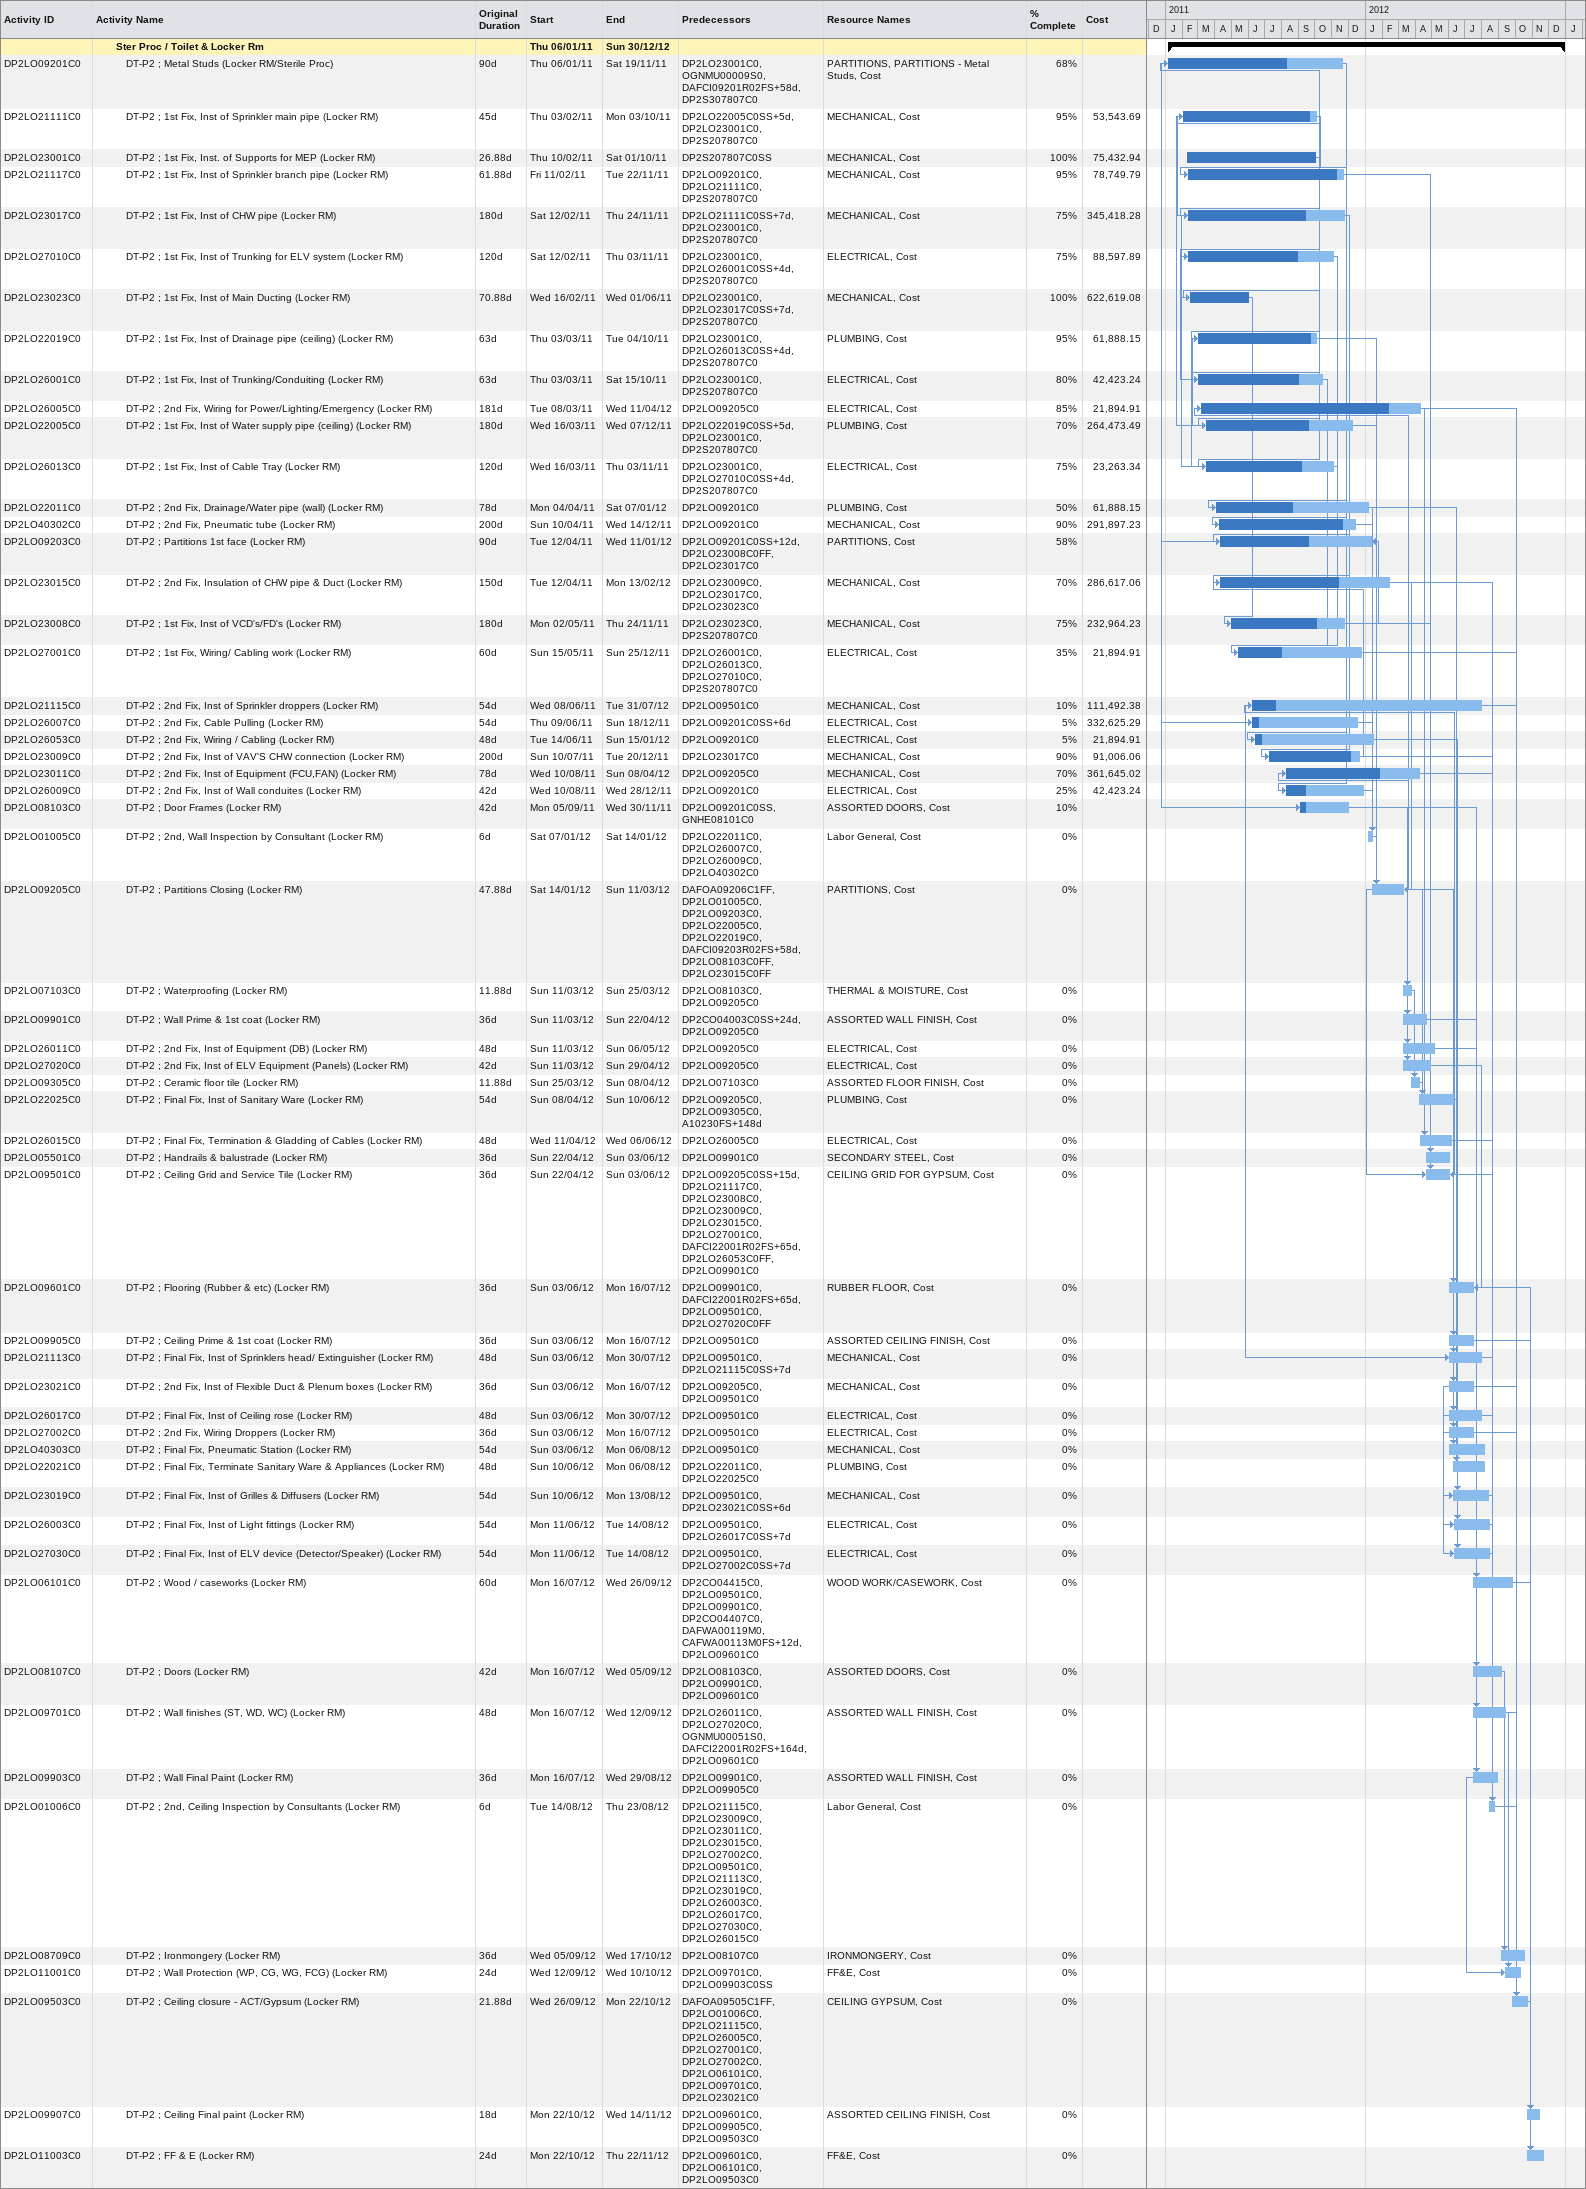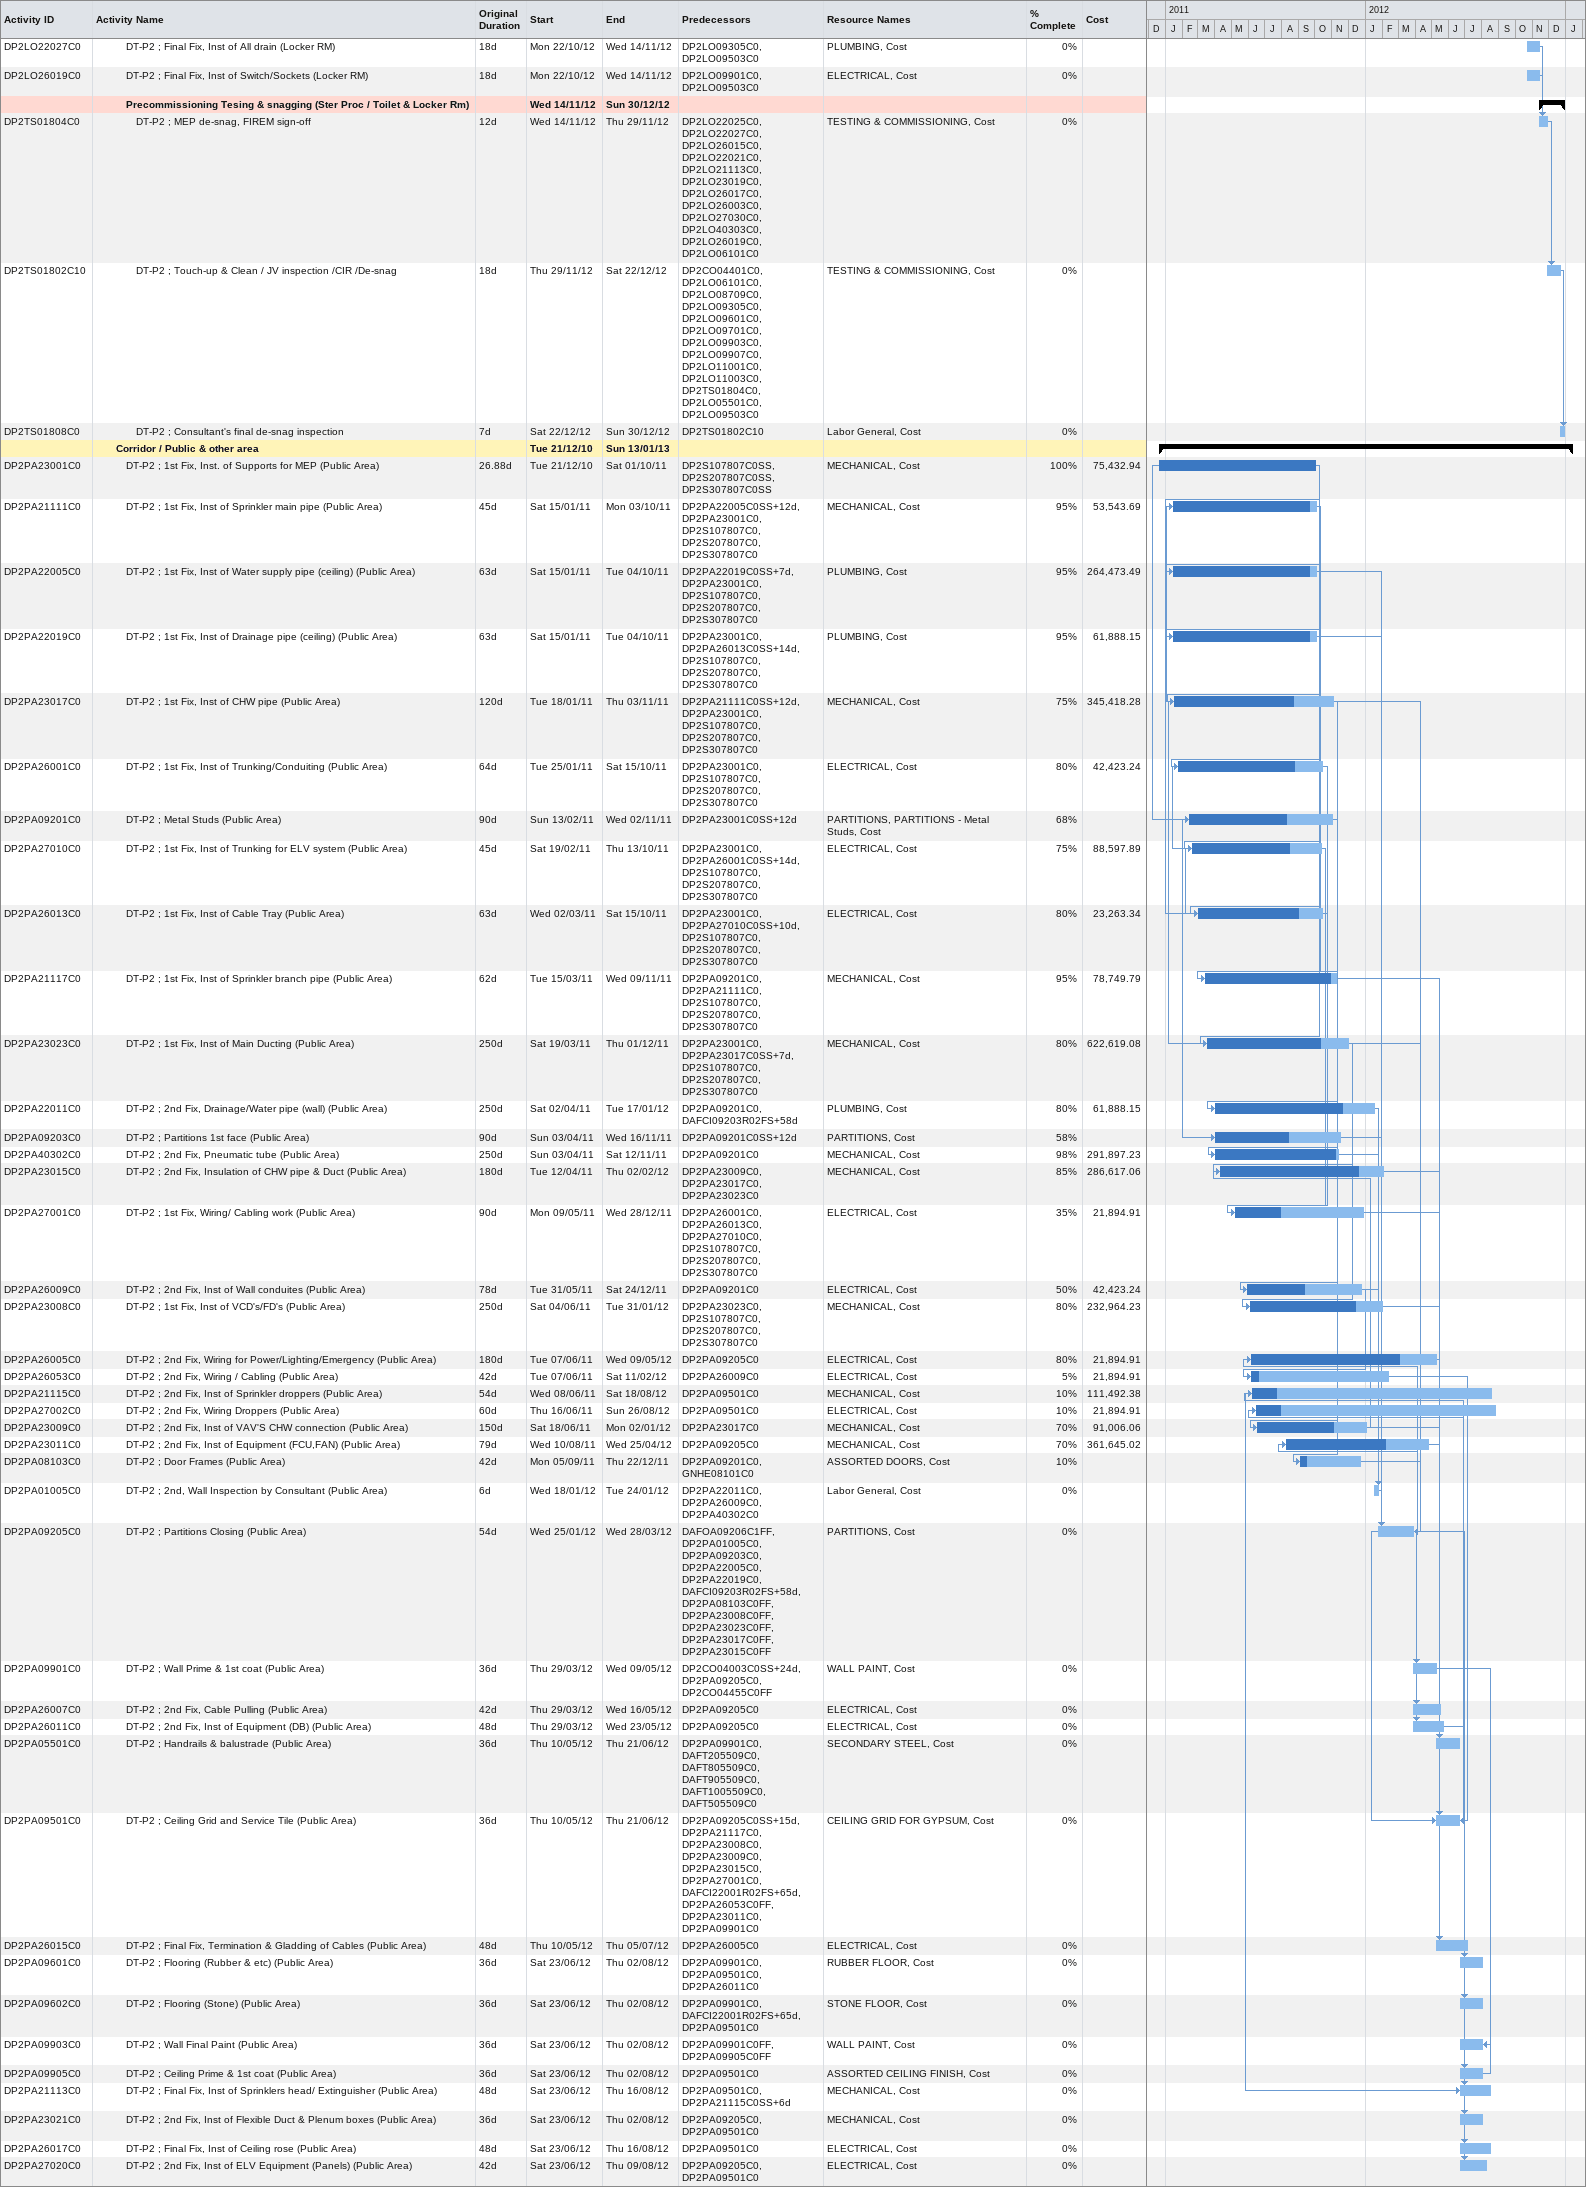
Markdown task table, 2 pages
| ID | Level | Task | Original duration | Start | Finish | Predecessors | Resources | % complete | Cost |
|---|---|---|---|---|---|---|---|---|---|
|  | 3 | **Ster Proc / Toilet & Locker Rm** |  | 2011-01-06 | 2012-12-30 |  |  |  |  |
| DP2LO09201C0 | 4 | DT-P2 ; Metal Studs (Locker RM/Sterile Proc) | 90d | 2011-01-06 | 2011-11-19 | DP2LO23001C0, OGNMU00009S0, DAFCI09201R02FS+58d, DP2S307807C0 | PARTITIONS, PARTITIONS - Metal Studs, Cost | 68 |  |
| DP2LO21111C0 | 4 | DT-P2 ; 1st Fix, Inst of Sprinkler main pipe (Locker RM) | 45d | 2011-02-03 | 2011-10-03 | DP2LO22005C0SS+5d, DP2LO23001C0, DP2S207807C0 | MECHANICAL, Cost | 95 | 53543.69 |
| DP2LO23001C0 | 4 | DT-P2 ; 1st Fix, Inst. of Supports for MEP (Locker RM) | 26.88d | 2011-02-10 | 2011-10-01 | DP2S207807C0SS | MECHANICAL, Cost | 100 | 75432.94 |
| DP2LO21117C0 | 4 | DT-P2 ; 1st Fix, Inst of Sprinkler branch pipe (Locker RM) | 61.88d | 2011-02-11 | 2011-11-22 | DP2LO09201C0, DP2LO21111C0, DP2S207807C0 | MECHANICAL, Cost | 95 | 78749.79 |
| DP2LO23017C0 | 4 | DT-P2 ; 1st Fix, Inst of CHW pipe (Locker RM) | 180d | 2011-02-12 | 2011-11-24 | DP2LO21111C0SS+7d, DP2LO23001C0, DP2S207807C0 | MECHANICAL, Cost | 75 | 345418.28 |
| DP2LO27010C0 | 4 | DT-P2 ; 1st Fix, Inst of Trunking for ELV system (Locker RM) | 120d | 2011-02-12 | 2011-11-03 | DP2LO23001C0, DP2LO26001C0SS+4d, DP2S207807C0 | ELECTRICAL, Cost | 75 | 88597.89 |
| DP2LO23023C0 | 4 | DT-P2 ; 1st Fix, Inst of Main Ducting (Locker RM) | 70.88d | 2011-02-16 | 2011-06-01 | DP2LO23001C0, DP2LO23017C0SS+7d, DP2S207807C0 | MECHANICAL, Cost | 100 | 622619.08 |
| DP2LO22019C0 | 4 | DT-P2 ; 1st Fix, Inst of Drainage pipe (ceiling) (Locker RM) | 63d | 2011-03-03 | 2011-10-04 | DP2LO23001C0, DP2LO26013C0SS+4d, DP2S207807C0 | PLUMBING, Cost | 95 | 61888.15 |
| DP2LO26001C0 | 4 | DT-P2 ; 1st Fix, Inst of Trunking/Conduiting (Locker RM) | 63d | 2011-03-03 | 2011-10-15 | DP2LO23001C0, DP2S207807C0 | ELECTRICAL, Cost | 80 | 42423.24 |
| DP2LO26005C0 | 4 | DT-P2 ; 2nd Fix, Wiring for Power/Lighting/Emergency (Locker RM) | 181d | 2011-03-08 | 2012-04-11 | DP2LO09205C0 | ELECTRICAL, Cost | 85 | 21894.91 |
| DP2LO22005C0 | 4 | DT-P2 ; 1st Fix, Inst of Water supply pipe (ceiling) (Locker RM) | 180d | 2011-03-16 | 2011-12-07 | DP2LO22019C0SS+5d, DP2LO23001C0, DP2S207807C0 | PLUMBING, Cost | 70 | 264473.49 |
| DP2LO26013C0 | 4 | DT-P2 ; 1st Fix, Inst of Cable Tray (Locker RM) | 120d | 2011-03-16 | 2011-11-03 | DP2LO23001C0, DP2LO27010C0SS+4d, DP2S207807C0 | ELECTRICAL, Cost | 75 | 23263.34 |
| DP2LO22011C0 | 4 | DT-P2 ; 2nd Fix, Drainage/Water pipe (wall) (Locker RM) | 78d | 2011-04-04 | 2012-01-07 | DP2LO09201C0 | PLUMBING, Cost | 50 | 61888.15 |
| DP2LO40302C0 | 4 | DT-P2 ; 2nd Fix, Pneumatic tube (Locker RM) | 200d | 2011-04-10 | 2011-12-14 | DP2LO09201C0 | MECHANICAL, Cost | 90 | 291897.23 |
| DP2LO09203C0 | 4 | DT-P2 ; Partitions 1st face (Locker RM) | 90d | 2011-04-12 | 2012-01-11 | DP2LO09201C0SS+12d, DP2LO23008C0FF, DP2LO23017C0 | PARTITIONS, Cost | 58 |  |
| DP2LO23015C0 | 4 | DT-P2 ; 2nd Fix, Insulation of CHW pipe & Duct (Locker RM) | 150d | 2011-04-12 | 2012-02-13 | DP2LO23009C0, DP2LO23017C0, DP2LO23023C0 | MECHANICAL, Cost | 70 | 286617.06 |
| DP2LO23008C0 | 4 | DT-P2 ; 1st Fix, Inst of VCD's/FD's (Locker RM) | 180d | 2011-05-02 | 2011-11-24 | DP2LO23023C0, DP2S207807C0 | MECHANICAL, Cost | 75 | 232964.23 |
| DP2LO27001C0 | 4 | DT-P2 ; 1st Fix, Wiring/ Cabling work (Locker RM) | 60d | 2011-05-15 | 2011-12-25 | DP2LO26001C0, DP2LO26013C0, DP2LO27010C0, DP2S207807C0 | ELECTRICAL, Cost | 35 | 21894.91 |
| DP2LO21115C0 | 4 | DT-P2 ; 2nd Fix, Inst of Sprinkler droppers (Locker RM) | 54d | 2011-06-08 | 2012-07-31 | DP2LO09501C0 | MECHANICAL, Cost | 10 | 111492.38 |
| DP2LO26007C0 | 4 | DT-P2 ; 2nd Fix, Cable Pulling (Locker RM) | 54d | 2011-06-09 | 2011-12-18 | DP2LO09201C0SS+6d | ELECTRICAL, Cost | 5 | 332625.29 |
| DP2LO26053C0 | 4 | DT-P2 ; 2nd Fix, Wiring / Cabling (Locker RM) | 48d | 2011-06-14 | 2012-01-15 | DP2LO09201C0 | ELECTRICAL, Cost | 5 | 21894.91 |
| DP2LO23009C0 | 4 | DT-P2 ; 2nd Fix, Inst of VAV'S CHW connection (Locker RM) | 200d | 2011-07-10 | 2011-12-20 | DP2LO23017C0 | MECHANICAL, Cost | 90 | 91006.06 |
| DP2LO23011C0 | 4 | DT-P2 ; 2nd Fix, Inst of Equipment (FCU,FAN) (Locker RM) | 78d | 2011-08-10 | 2012-04-08 | DP2LO09205C0 | MECHANICAL, Cost | 70 | 361645.02 |
| DP2LO26009C0 | 4 | DT-P2 ; 2nd Fix, Inst of Wall conduites (Locker RM) | 42d | 2011-08-10 | 2011-12-28 | DP2LO09201C0 | ELECTRICAL, Cost | 25 | 42423.24 |
| DP2LO08103C0 | 4 | DT-P2 ; Door Frames (Locker RM) | 42d | 2011-09-05 | 2011-11-30 | DP2LO09201C0SS, GNHE08101C0 | ASSORTED DOORS, Cost | 10 |  |
| DP2LO01005C0 | 4 | DT-P2 ; 2nd, Wall Inspection by Consultant (Locker RM) | 6d | 2012-01-07 | 2012-01-14 | DP2LO22011C0, DP2LO26007C0, DP2LO26009C0, DP2LO40302C0 | Labor General, Cost | 0 |  |
| DP2LO09205C0 | 4 | DT-P2 ; Partitions Closing (Locker RM) | 47.88d | 2012-01-14 | 2012-03-11 | DAFOA09206C1FF, DP2LO01005C0, DP2LO09203C0, DP2LO22005C0, DP2LO22019C0, DAFCI09203R02FS+58d, DP2LO08103C0FF, DP2LO23015C0FF | PARTITIONS, Cost | 0 |  |
| DP2LO07103C0 | 4 | DT-P2 ; Waterproofing (Locker RM) | 11.88d | 2012-03-11 | 2012-03-25 | DP2LO08103C0, DP2LO09205C0 | THERMAL & MOISTURE, Cost | 0 |  |
| DP2LO09901C0 | 4 | DT-P2 ; Wall Prime & 1st coat (Locker RM) | 36d | 2012-03-11 | 2012-04-22 | DP2CO04003C0SS+24d, DP2LO09205C0 | ASSORTED WALL FINISH, Cost | 0 |  |
| DP2LO26011C0 | 4 | DT-P2 ; 2nd Fix, Inst of Equipment (DB) (Locker RM) | 48d | 2012-03-11 | 2012-05-06 | DP2LO09205C0 | ELECTRICAL, Cost | 0 |  |
| DP2LO27020C0 | 4 | DT-P2 ; 2nd Fix, Inst of ELV Equipment (Panels) (Locker RM) | 42d | 2012-03-11 | 2012-04-29 | DP2LO09205C0 | ELECTRICAL, Cost | 0 |  |
| DP2LO09305C0 | 4 | DT-P2 ; Ceramic floor tile (Locker RM) | 11.88d | 2012-03-25 | 2012-04-08 | DP2LO07103C0 | ASSORTED FLOOR FINISH, Cost | 0 |  |
| DP2LO22025C0 | 4 | DT-P2 ; Final Fix, Inst of Sanitary Ware (Locker RM) | 54d | 2012-04-08 | 2012-06-10 | DP2LO09205C0, DP2LO09305C0, A10230FS+148d | PLUMBING, Cost | 0 |  |
| DP2LO26015C0 | 4 | DT-P2 ; Final Fix, Termination & Gladding of Cables (Locker RM) | 48d | 2012-04-11 | 2012-06-06 | DP2LO26005C0 | ELECTRICAL, Cost | 0 |  |
| DP2LO05501C0 | 4 | DT-P2 ; Handrails & balustrade (Locker RM) | 36d | 2012-04-22 | 2012-06-03 | DP2LO09901C0 | SECONDARY STEEL, Cost | 0 |  |
| DP2LO09501C0 | 4 | DT-P2 ; Ceiling Grid and Service Tile (Locker RM) | 36d | 2012-04-22 | 2012-06-03 | DP2LO09205C0SS+15d, DP2LO21117C0, DP2LO23008C0, DP2LO23009C0, DP2LO23015C0, DP2LO27001C0, DAFCI22001R02FS+65d, DP2LO26053C0FF, DP2LO09901C0 | CEILING GRID FOR GYPSUM, Cost | 0 |  |
| DP2LO09601C0 | 4 | DT-P2 ; Flooring (Rubber & etc) (Locker RM) | 36d | 2012-06-03 | 2012-07-16 | DP2LO09901C0, DAFCI22001R02FS+65d, DP2LO09501C0, DP2LO27020C0FF | RUBBER FLOOR, Cost | 0 |  |
| DP2LO09905C0 | 4 | DT-P2 ; Ceiling Prime & 1st coat (Locker RM) | 36d | 2012-06-03 | 2012-07-16 | DP2LO09501C0 | ASSORTED CEILING FINISH, Cost | 0 |  |
| DP2LO21113C0 | 4 | DT-P2 ; Final Fix, Inst of Sprinklers head/ Extinguisher (Locker RM) | 48d | 2012-06-03 | 2012-07-30 | DP2LO09501C0, DP2LO21115C0SS+7d | MECHANICAL, Cost | 0 |  |
| DP2LO23021C0 | 4 | DT-P2 ; 2nd Fix, Inst of Flexible Duct & Plenum boxes (Locker RM) | 36d | 2012-06-03 | 2012-07-16 | DP2LO09205C0, DP2LO09501C0 | MECHANICAL, Cost | 0 |  |
| DP2LO26017C0 | 4 | DT-P2 ; Final Fix, Inst of Ceiling rose (Locker RM) | 48d | 2012-06-03 | 2012-07-30 | DP2LO09501C0 | ELECTRICAL, Cost | 0 |  |
| DP2LO27002C0 | 4 | DT-P2 ; 2nd Fix, Wiring Droppers (Locker RM) | 36d | 2012-06-03 | 2012-07-16 | DP2LO09501C0 | ELECTRICAL, Cost | 0 |  |
| DP2LO40303C0 | 4 | DT-P2 ; Final Fix, Pneumatic Station (Locker RM) | 54d | 2012-06-03 | 2012-08-06 | DP2LO09501C0 | MECHANICAL, Cost | 0 |  |
| DP2LO22021C0 | 4 | DT-P2 ; Final Fix, Terminate Sanitary Ware & Appliances (Locker RM) | 48d | 2012-06-10 | 2012-08-06 | DP2LO22011C0, DP2LO22025C0 | PLUMBING, Cost | 0 |  |
| DP2LO23019C0 | 4 | DT-P2 ; Final Fix, Inst of Grilles & Diffusers (Locker RM) | 54d | 2012-06-10 | 2012-08-13 | DP2LO09501C0, DP2LO23021C0SS+6d | MECHANICAL, Cost | 0 |  |
| DP2LO26003C0 | 4 | DT-P2 ; Final Fix, Inst of Light fittings (Locker RM) | 54d | 2012-06-11 | 2012-08-14 | DP2LO09501C0, DP2LO26017C0SS+7d | ELECTRICAL, Cost | 0 |  |
| DP2LO27030C0 | 4 | DT-P2 ; Final Fix, Inst of ELV device (Detector/Speaker) (Locker RM) | 54d | 2012-06-11 | 2012-08-14 | DP2LO09501C0, DP2LO27002C0SS+7d | ELECTRICAL, Cost | 0 |  |
| DP2LO06101C0 | 4 | DT-P2 ; Wood / caseworks (Locker RM) | 60d | 2012-07-16 | 2012-09-26 | DP2CO04415C0, DP2LO09501C0, DP2LO09901C0, DP2CO04407C0, DAFWA00119M0, CAFWA00113M0FS+12d, DP2LO09601C0 | WOOD WORK/CASEWORK, Cost | 0 |  |
| DP2LO08107C0 | 4 | DT-P2 ; Doors (Locker RM) | 42d | 2012-07-16 | 2012-09-05 | DP2LO08103C0, DP2LO09901C0, DP2LO09601C0 | ASSORTED DOORS, Cost | 0 |  |
| DP2LO09701C0 | 4 | DT-P2 ; Wall finishes (ST, WD, WC) (Locker RM) | 48d | 2012-07-16 | 2012-09-12 | DP2LO26011C0, DP2LO27020C0, OGNMU00051S0, DAFCI22001R02FS+164d, DP2LO09601C0 | ASSORTED WALL FINISH, Cost | 0 |  |
| DP2LO09903C0 | 4 | DT-P2 ; Wall Final Paint (Locker RM) | 36d | 2012-07-16 | 2012-08-29 | DP2LO09901C0, DP2LO09905C0 | ASSORTED WALL FINISH, Cost | 0 |  |
| DP2LO01006C0 | 4 | DT-P2 ; 2nd, Ceiling Inspection by Consultants (Locker RM) | 6d | 2012-08-14 | 2012-08-23 | DP2LO21115C0, DP2LO23009C0, DP2LO23011C0, DP2LO23015C0, DP2LO27002C0, DP2LO09501C0, DP2LO21113C0, DP2LO23019C0, DP2LO26003C0, DP2LO26017C0, DP2LO27030C0, DP2LO26015C0 | Labor General, Cost | 0 |  |
| DP2LO08709C0 | 4 | DT-P2 ; Ironmongery (Locker RM) | 36d | 2012-09-05 | 2012-10-17 | DP2LO08107C0 | IRONMONGERY, Cost | 0 |  |
| DP2LO11001C0 | 4 | DT-P2 ; Wall Protection (WP, CG, WG, FCG) (Locker RM) | 24d | 2012-09-12 | 2012-10-10 | DP2LO09701C0, DP2LO09903C0SS | FF&E, Cost | 0 |  |
| DP2LO09503C0 | 4 | DT-P2 ; Ceiling closure - ACT/Gypsum (Locker RM) | 21.88d | 2012-09-26 | 2012-10-22 | DAFOA09505C1FF, DP2LO01006C0, DP2LO21115C0, DP2LO26005C0, DP2LO27001C0, DP2LO27002C0, DP2LO06101C0, DP2LO09701C0, DP2LO23021C0 | CEILING GYPSUM, Cost | 0 |  |
| DP2LO09907C0 | 4 | DT-P2 ; Ceiling Final paint (Locker RM) | 18d | 2012-10-22 | 2012-11-14 | DP2LO09601C0, DP2LO09905C0, DP2LO09503C0 | ASSORTED CEILING FINISH, Cost | 0 |  |
| DP2LO11003C0 | 4 | DT-P2 ; FF & E (Locker RM) | 24d | 2012-10-22 | 2012-11-22 | DP2LO09601C0, DP2LO06101C0, DP2LO09503C0 | FF&E, Cost | 0 |  |
| DP2LO22027C0 | 4 | DT-P2 ; Final Fix, Inst of All drain (Locker RM) | 18d | 2012-10-22 | 2012-11-14 | DP2LO09305C0, DP2LO09503C0 | PLUMBING, Cost | 0 |  |
| DP2LO26019C0 | 4 | DT-P2 ; Final Fix, Inst of Switch/Sockets (Locker RM) | 18d | 2012-10-22 | 2012-11-14 | DP2LO09901C0, DP2LO09503C0 | ELECTRICAL, Cost | 0 |  |
|  | 4 | **Precommissioning Tesing & snagging (Ster Proc / Toilet & Locker Rm)** |  | 2012-11-14 | 2012-12-30 |  |  |  |  |
| DP2TS01804C0 | 5 | DT-P2 ; MEP de-snag, FIREM sign-off | 12d | 2012-11-14 | 2012-11-29 | DP2LO22025C0, DP2LO22027C0, DP2LO26015C0, DP2LO22021C0, DP2LO21113C0, DP2LO23019C0, DP2LO26017C0, DP2LO26003C0, DP2LO27030C0, DP2LO40303C0, DP2LO26019C0, DP2LO06101C0 | TESTING & COMMISSIONING, Cost | 0 |  |
| DP2TS01802C10 | 5 | DT-P2 ; Touch-up & Clean / JV inspection /CIR /De-snag | 18d | 2012-11-29 | 2012-12-22 | DP2CO04401C0, DP2LO06101C0, DP2LO08709C0, DP2LO09305C0, DP2LO09601C0, DP2LO09701C0, DP2LO09903C0, DP2LO09907C0, DP2LO11001C0, DP2LO11003C0, DP2TS01804C0, DP2LO05501C0, DP2LO09503C0 | TESTING & COMMISSIONING, Cost | 0 |  |
| DP2TS01808C0 | 5 | DT-P2 ; Consultant's final de-snag inspection | 7d | 2012-12-22 | 2012-12-30 | DP2TS01802C10 | Labor General, Cost | 0 |  |
|  | 3 | **Corridor / Public & other area** |  | 2010-12-21 | 2013-01-13 |  |  |  |  |
| DP2PA23001C0 | 4 | DT-P2 ; 1st Fix, Inst. of Supports for MEP (Public Area) | 26.88d | 2010-12-21 | 2011-10-01 | DP2S107807C0SS, DP2S207807C0SS, DP2S307807C0SS | MECHANICAL, Cost | 100 | 75432.94 |
| DP2PA21111C0 | 4 | DT-P2 ; 1st Fix, Inst of Sprinkler main pipe (Public Area) | 45d | 2011-01-15 | 2011-10-03 | DP2PA22005C0SS+12d, DP2PA23001C0, DP2S107807C0, DP2S207807C0, DP2S307807C0 | MECHANICAL, Cost | 95 | 53543.69 |
| DP2PA22005C0 | 4 | DT-P2 ; 1st Fix, Inst of Water supply pipe (ceiling) (Public Area) | 63d | 2011-01-15 | 2011-10-04 | DP2PA22019C0SS+7d, DP2PA23001C0, DP2S107807C0, DP2S207807C0, DP2S307807C0 | PLUMBING, Cost | 95 | 264473.49 |
| DP2PA22019C0 | 4 | DT-P2 ; 1st Fix, Inst of Drainage pipe (ceiling) (Public Area) | 63d | 2011-01-15 | 2011-10-04 | DP2PA23001C0, DP2PA26013C0SS+14d, DP2S107807C0, DP2S207807C0, DP2S307807C0 | PLUMBING, Cost | 95 | 61888.15 |
| DP2PA23017C0 | 4 | DT-P2 ; 1st Fix, Inst of CHW pipe (Public Area) | 120d | 2011-01-18 | 2011-11-03 | DP2PA21111C0SS+12d, DP2PA23001C0, DP2S107807C0, DP2S207807C0, DP2S307807C0 | MECHANICAL, Cost | 75 | 345418.28 |
| DP2PA26001C0 | 4 | DT-P2 ; 1st Fix, Inst of Trunking/Conduiting (Public Area) | 64d | 2011-01-25 | 2011-10-15 | DP2PA23001C0, DP2S107807C0, DP2S207807C0, DP2S307807C0 | ELECTRICAL, Cost | 80 | 42423.24 |
| DP2PA09201C0 | 4 | DT-P2 ; Metal Studs (Public Area) | 90d | 2011-02-13 | 2011-11-02 | DP2PA23001C0SS+12d | PARTITIONS, PARTITIONS - Metal Studs, Cost | 68 |  |
| DP2PA27010C0 | 4 | DT-P2 ; 1st Fix, Inst of Trunking for ELV system (Public Area) | 45d | 2011-02-19 | 2011-10-13 | DP2PA23001C0, DP2PA26001C0SS+14d, DP2S107807C0, DP2S207807C0, DP2S307807C0 | ELECTRICAL, Cost | 75 | 88597.89 |
| DP2PA26013C0 | 4 | DT-P2 ; 1st Fix, Inst of Cable Tray (Public Area) | 63d | 2011-03-02 | 2011-10-15 | DP2PA23001C0, DP2PA27010C0SS+10d, DP2S107807C0, DP2S207807C0, DP2S307807C0 | ELECTRICAL, Cost | 80 | 23263.34 |
| DP2PA21117C0 | 4 | DT-P2 ; 1st Fix, Inst of Sprinkler branch pipe (Public Area) | 62d | 2011-03-15 | 2011-11-09 | DP2PA09201C0, DP2PA21111C0, DP2S107807C0, DP2S207807C0, DP2S307807C0 | MECHANICAL, Cost | 95 | 78749.79 |
| DP2PA23023C0 | 4 | DT-P2 ; 1st Fix, Inst of Main Ducting (Public Area) | 250d | 2011-03-19 | 2011-12-01 | DP2PA23001C0, DP2PA23017C0SS+7d, DP2S107807C0, DP2S207807C0, DP2S307807C0 | MECHANICAL, Cost | 80 | 622619.08 |
| DP2PA22011C0 | 4 | DT-P2 ; 2nd Fix, Drainage/Water pipe (wall) (Public Area) | 250d | 2011-04-02 | 2012-01-17 | DP2PA09201C0, DAFCI09203R02FS+58d | PLUMBING, Cost | 80 | 61888.15 |
| DP2PA09203C0 | 4 | DT-P2 ; Partitions 1st face (Public Area) | 90d | 2011-04-03 | 2011-11-16 | DP2PA09201C0SS+12d | PARTITIONS, Cost | 58 |  |
| DP2PA40302C0 | 4 | DT-P2 ; 2nd Fix, Pneumatic tube (Public Area) | 250d | 2011-04-03 | 2011-11-12 | DP2PA09201C0 | MECHANICAL, Cost | 98 | 291897.23 |
| DP2PA23015C0 | 4 | DT-P2 ; 2nd Fix, Insulation of CHW pipe & Duct (Public Area) | 180d | 2011-04-12 | 2012-02-02 | DP2PA23009C0, DP2PA23017C0, DP2PA23023C0 | MECHANICAL, Cost | 85 | 286617.06 |
| DP2PA27001C0 | 4 | DT-P2 ; 1st Fix, Wiring/ Cabling work (Public Area) | 90d | 2011-05-09 | 2011-12-28 | DP2PA26001C0, DP2PA26013C0, DP2PA27010C0, DP2S107807C0, DP2S207807C0, DP2S307807C0 | ELECTRICAL, Cost | 35 | 21894.91 |
| DP2PA26009C0 | 4 | DT-P2 ; 2nd Fix, Inst of Wall conduites (Public Area) | 78d | 2011-05-31 | 2011-12-24 | DP2PA09201C0 | ELECTRICAL, Cost | 50 | 42423.24 |
| DP2PA23008C0 | 4 | DT-P2 ; 1st Fix, Inst of VCD's/FD's (Public Area) | 250d | 2011-06-04 | 2012-01-31 | DP2PA23023C0, DP2S107807C0, DP2S207807C0, DP2S307807C0 | MECHANICAL, Cost | 80 | 232964.23 |
| DP2PA26005C0 | 4 | DT-P2 ; 2nd Fix, Wiring for Power/Lighting/Emergency (Public Area) | 180d | 2011-06-07 | 2012-05-09 | DP2PA09205C0 | ELECTRICAL, Cost | 80 | 21894.91 |
| DP2PA26053C0 | 4 | DT-P2 ; 2nd Fix, Wiring / Cabling (Public Area) | 42d | 2011-06-07 | 2012-02-11 | DP2PA26009C0 | ELECTRICAL, Cost | 5 | 21894.91 |
| DP2PA21115C0 | 4 | DT-P2 ; 2nd Fix, Inst of Sprinkler droppers (Public Area) | 54d | 2011-06-08 | 2012-08-18 | DP2PA09501C0 | MECHANICAL, Cost | 10 | 111492.38 |
| DP2PA27002C0 | 4 | DT-P2 ; 2nd Fix, Wiring Droppers (Public Area) | 60d | 2011-06-16 | 2012-08-26 | DP2PA09501C0 | ELECTRICAL, Cost | 10 | 21894.91 |
| DP2PA23009C0 | 4 | DT-P2 ; 2nd Fix, Inst of VAV'S CHW connection (Public Area) | 150d | 2011-06-18 | 2012-01-02 | DP2PA23017C0 | MECHANICAL, Cost | 70 | 91006.06 |
| DP2PA23011C0 | 4 | DT-P2 ; 2nd Fix, Inst of Equipment (FCU,FAN) (Public Area) | 79d | 2011-08-10 | 2012-04-25 | DP2PA09205C0 | MECHANICAL, Cost | 70 | 361645.02 |
| DP2PA08103C0 | 4 | DT-P2 ; Door Frames (Public Area) | 42d | 2011-09-05 | 2011-12-22 | DP2PA09201C0, GNHE08101C0 | ASSORTED DOORS, Cost | 10 |  |
| DP2PA01005C0 | 4 | DT-P2 ; 2nd, Wall Inspection by Consultant (Public Area) | 6d | 2012-01-18 | 2012-01-24 | DP2PA22011C0, DP2PA26009C0, DP2PA40302C0 | Labor General, Cost | 0 |  |
| DP2PA09205C0 | 4 | DT-P2 ; Partitions Closing (Public Area) | 54d | 2012-01-25 | 2012-03-28 | DAFOA09206C1FF, DP2PA01005C0, DP2PA09203C0, DP2PA22005C0, DP2PA22019C0, DAFCI09203R02FS+58d, DP2PA08103C0FF, DP2PA23008C0FF, DP2PA23023C0FF, DP2PA23017C0FF, DP2PA23015C0FF | PARTITIONS, Cost | 0 |  |
| DP2PA09901C0 | 4 | DT-P2 ; Wall Prime & 1st coat (Public Area) | 36d | 2012-03-29 | 2012-05-09 | DP2CO04003C0SS+24d, DP2PA09205C0, DP2CO04455C0FF | WALL PAINT, Cost | 0 |  |
| DP2PA26007C0 | 4 | DT-P2 ; 2nd Fix, Cable Pulling (Public Area) | 42d | 2012-03-29 | 2012-05-16 | DP2PA09205C0 | ELECTRICAL, Cost | 0 |  |
| DP2PA26011C0 | 4 | DT-P2 ; 2nd Fix, Inst of Equipment (DB) (Public Area) | 48d | 2012-03-29 | 2012-05-23 | DP2PA09205C0 | ELECTRICAL, Cost | 0 |  |
| DP2PA05501C0 | 4 | DT-P2 ; Handrails & balustrade (Public Area) | 36d | 2012-05-10 | 2012-06-21 | DP2PA09901C0, DAFT205509C0, DAFT805509C0, DAFT905509C0, DAFT1005509C0, DAFT505509C0 | SECONDARY STEEL, Cost | 0 |  |
| DP2PA09501C0 | 4 | DT-P2 ; Ceiling Grid and Service Tile (Public Area) | 36d | 2012-05-10 | 2012-06-21 | DP2PA09205C0SS+15d, DP2PA21117C0, DP2PA23008C0, DP2PA23009C0, DP2PA23015C0, DP2PA27001C0, DAFCI22001R02FS+65d, DP2PA26053C0FF, DP2PA23011C0, DP2PA09901C0 | CEILING GRID FOR GYPSUM, Cost | 0 |  |
| DP2PA26015C0 | 4 | DT-P2 ; Final Fix, Termination & Gladding of Cables (Public Area) | 48d | 2012-05-10 | 2012-07-05 | DP2PA26005C0 | ELECTRICAL, Cost | 0 |  |
| DP2PA09601C0 | 4 | DT-P2 ; Flooring (Rubber & etc) (Public Area) | 36d | 2012-06-23 | 2012-08-02 | DP2PA09901C0, DP2PA09501C0, DP2PA26011C0 | RUBBER FLOOR, Cost | 0 |  |
| DP2PA09602C0 | 4 | DT-P2 ; Flooring (Stone) (Public Area) | 36d | 2012-06-23 | 2012-08-02 | DP2PA09901C0, DAFCI22001R02FS+65d, DP2PA09501C0 | STONE FLOOR, Cost | 0 |  |
| DP2PA09903C0 | 4 | DT-P2 ; Wall Final Paint (Public Area) | 36d | 2012-06-23 | 2012-08-02 | DP2PA09901C0FF, DP2PA09905C0FF | WALL PAINT, Cost | 0 |  |
| DP2PA09905C0 | 4 | DT-P2 ; Ceiling Prime & 1st coat (Public Area) | 36d | 2012-06-23 | 2012-08-02 | DP2PA09501C0 | ASSORTED CEILING FINISH, Cost | 0 |  |
| DP2PA21113C0 | 4 | DT-P2 ; Final Fix, Inst of Sprinklers head/ Extinguisher (Public Area) | 48d | 2012-06-23 | 2012-08-16 | DP2PA09501C0, DP2PA21115C0SS+6d | MECHANICAL, Cost | 0 |  |
| DP2PA23021C0 | 4 | DT-P2 ; 2nd Fix, Inst of Flexible Duct & Plenum boxes (Public Area) | 36d | 2012-06-23 | 2012-08-02 | DP2PA09205C0, DP2PA09501C0 | MECHANICAL, Cost | 0 |  |
| DP2PA26017C0 | 4 | DT-P2 ; Final Fix, Inst of Ceiling rose (Public Area) | 48d | 2012-06-23 | 2012-08-16 | DP2PA09501C0 | ELECTRICAL, Cost | 0 |  |
| DP2PA27020C0 | 4 | DT-P2 ; 2nd Fix, Inst of ELV Equipment (Panels) (Public Area) | 42d | 2012-06-23 | 2012-08-09 | DP2PA09205C0, DP2PA09501C0 | ELECTRICAL, Cost | 0 |  |
